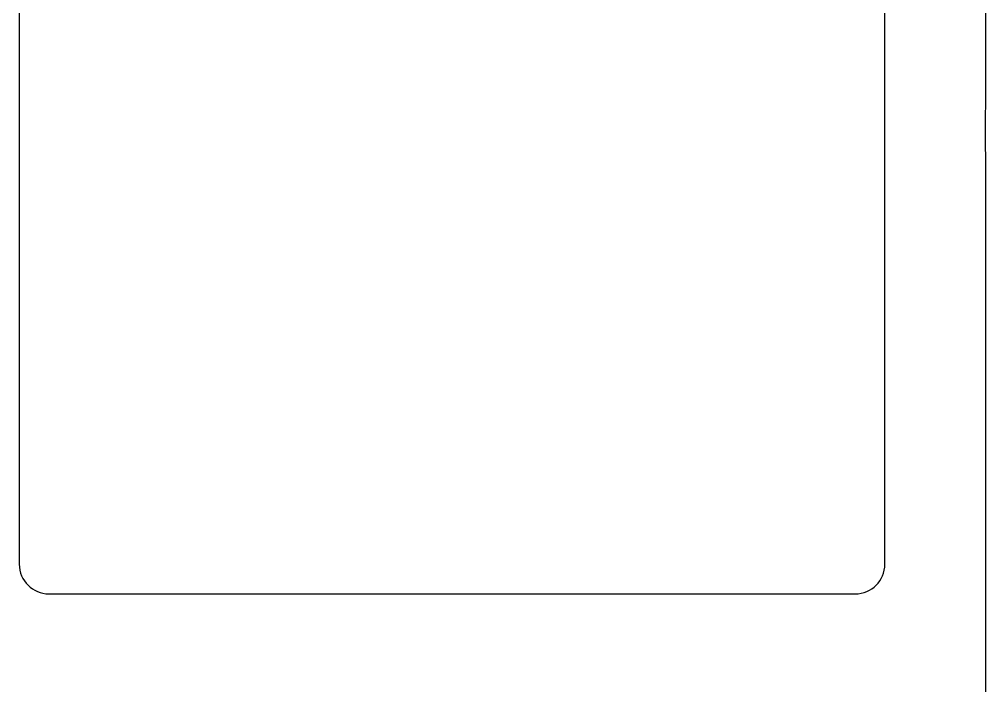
# Model space of a CAD drawing. Header units: millimetres. Extents: x -9 to 276, y -90 to 14.
# Drawn here: x 259.4 to 275.7, y -8.55 to 2.69 of the extents above; entities that cross this region are included whole.
import ezdxf

# ---------------------------------------------------------------- set-up
doc = ezdxf.new("R2010")
doc.units = ezdxf.units.MM
doc.layers.add('BLACK', color=7, linetype='CONTINUOUS')

msp = doc.modelspace()

# ---------------------------------------------------------------- linework, layer by layer
at = {"layer": 'BLACK', "linetype": 'Continuous'}
for p, q in [((259.40145, 6.49795), (259.40145, -6.50205)), ((274.00145, -6.50205), (274.00145, 6.49795)), ((275.701547, 2.523831), (275.701527, 2.852753)), ((275.701528, 2.194909), (275.701547, 2.523831)), ((275.701491, 1.865989), (275.701528, 2.194909)), ((275.701452, 1.515683), (275.701491, 1.865989)), ((275.701425, 0.808899), (275.701452, 1.515683)), ((275.701443, 0.102113), (275.701425, 0.808899)), ((275.701452, -0.15031), (275.701443, 0.102113)), ((275.70147, -1.453204), (275.701452, -0.15031)), ((275.701459, -2.756096), (275.70147, -1.453204)), ((275.701452, -3.482298), (275.701459, -2.756096)), ((275.70145, -6.179621), (275.701452, -3.482298)), ((275.701452, -6.814286), (275.70145, -6.179621)), ((275.701452, -10.146273), (275.701452, -6.814286)), ((259.90145, -7.00205), (273.50145, -7.00205))]:
    msp.add_line(p, q, dxfattribs=at)
at = {"layer": 'BLACK'}
for centre, start, end in [((259.90145, -6.50205), 180, 270), ((273.50145, -6.50205), 270, 0)]:
    msp.add_arc(centre, 0.5, start, end, dxfattribs=at)

doc.saveas('drawing.dxf')
